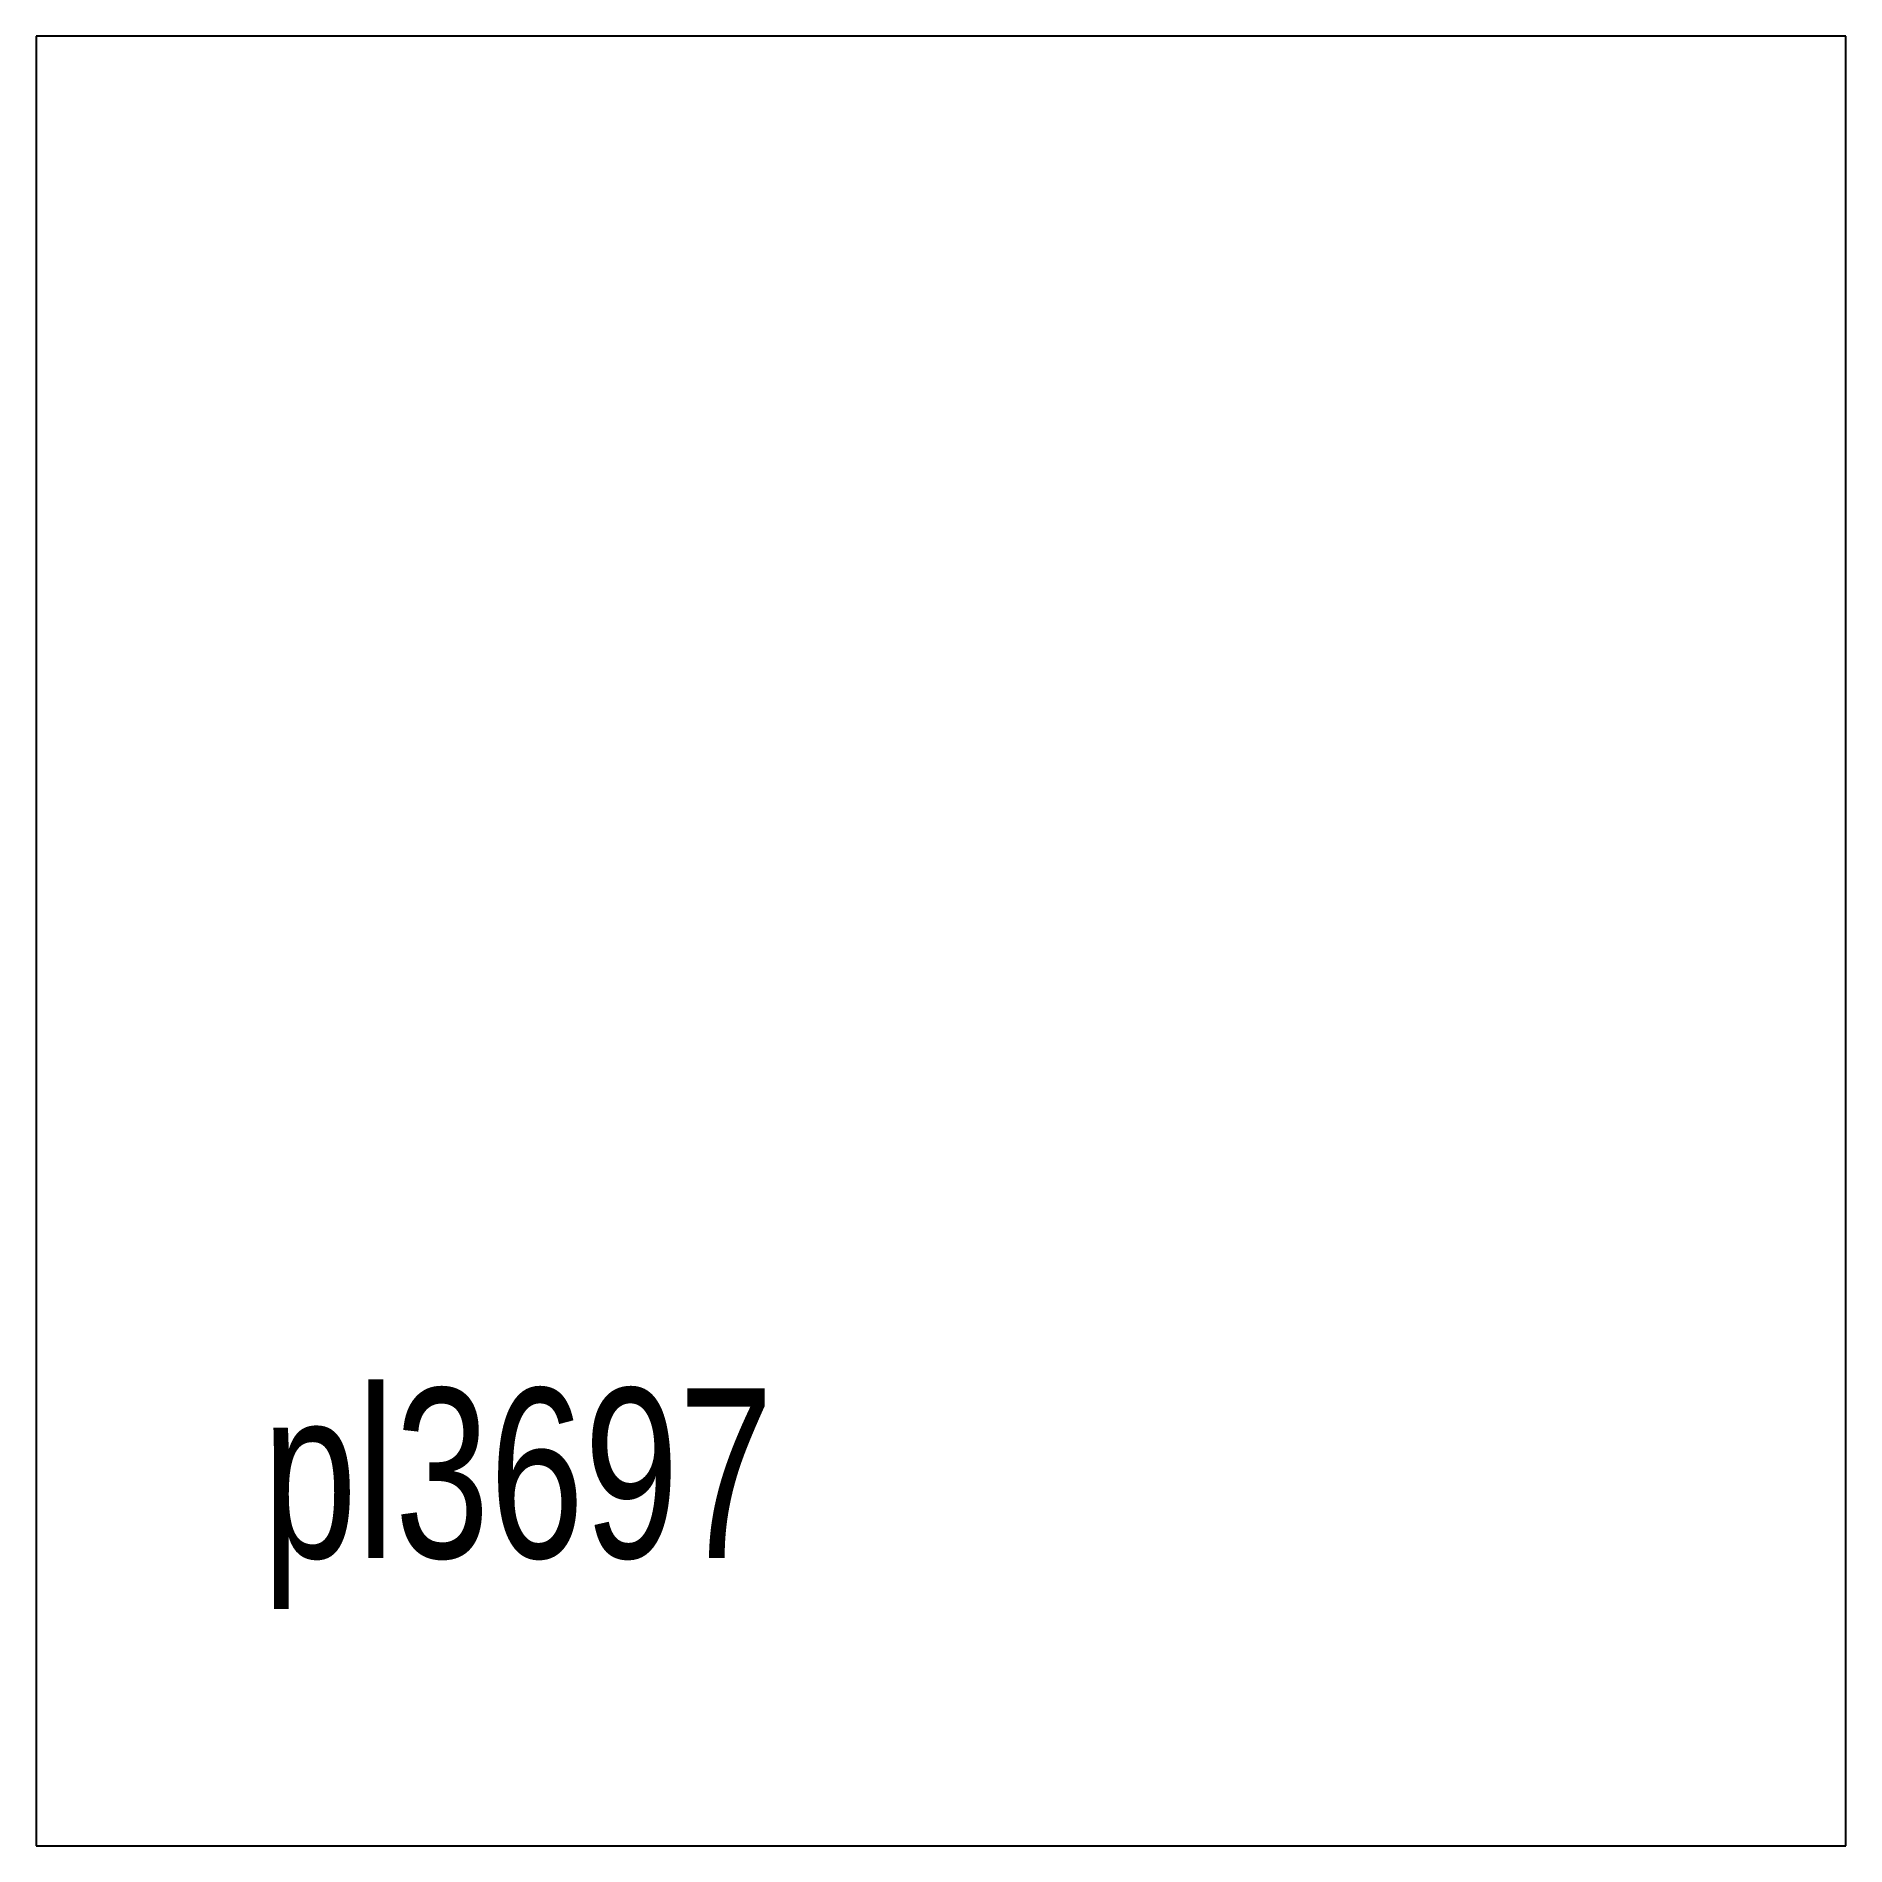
# Model space of a CAD drawing. Extents: x 0 to 8, y 0 to 8.
import ezdxf

# ---------------------------------------------------------------- set-up
doc = ezdxf.new("R2010")
doc.units = 0
doc.header["$MEASUREMENT"] = 0
doc.layers.add('BURN', color=1, linetype='CONTINUOUS')
doc.layers.add('SCRIBE', color=1, linetype='CONTINUOUS')

msp = doc.modelspace()

# ---------------------------------------------------------------- linework, layer by layer
at = {"layer": 'BURN'}
for p, q in [((7.999999, 8), (0, 8)), ((0, 8), (0, 0)), ((8, 0), (7.999999, 8)), ((0, 0), (8, 0))]:
    msp.add_line(p, q, dxfattribs=at)

# ---------------------------------------------------------------- texts
at = {"layer": 'SCRIBE', "width": 0.75}
msp.add_text('pl3697', height=0.75, dxfattribs=at).set_placement((1, 1.2725))

doc.saveas('drawing.dxf')
